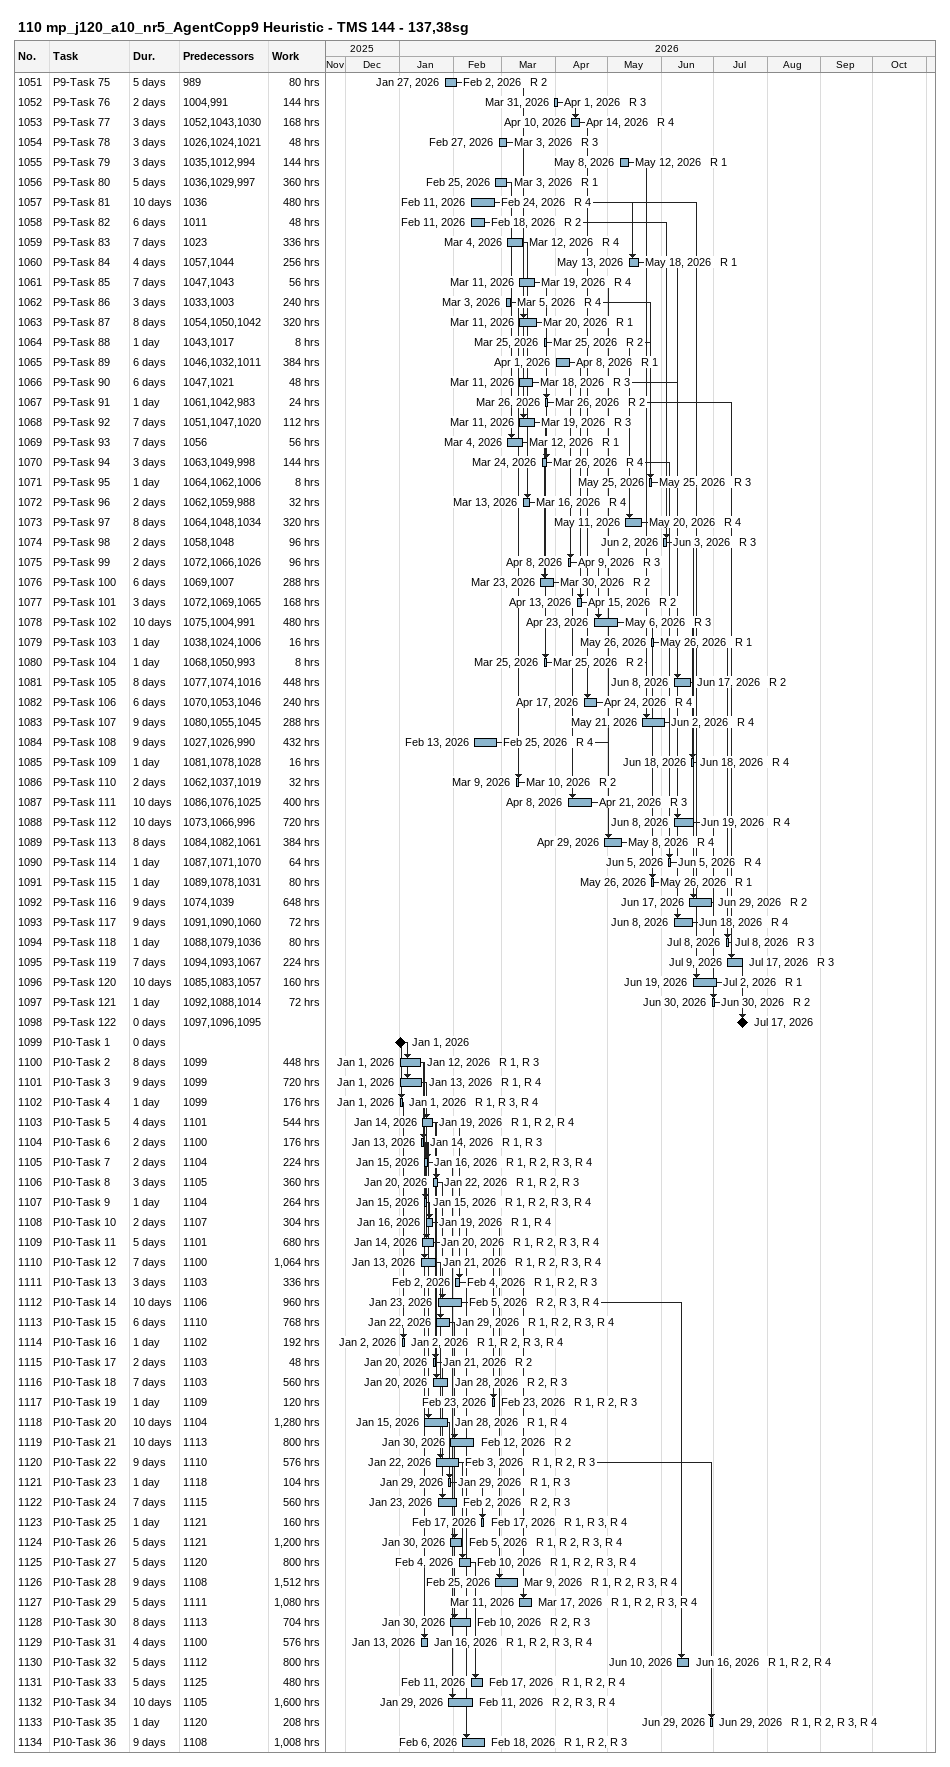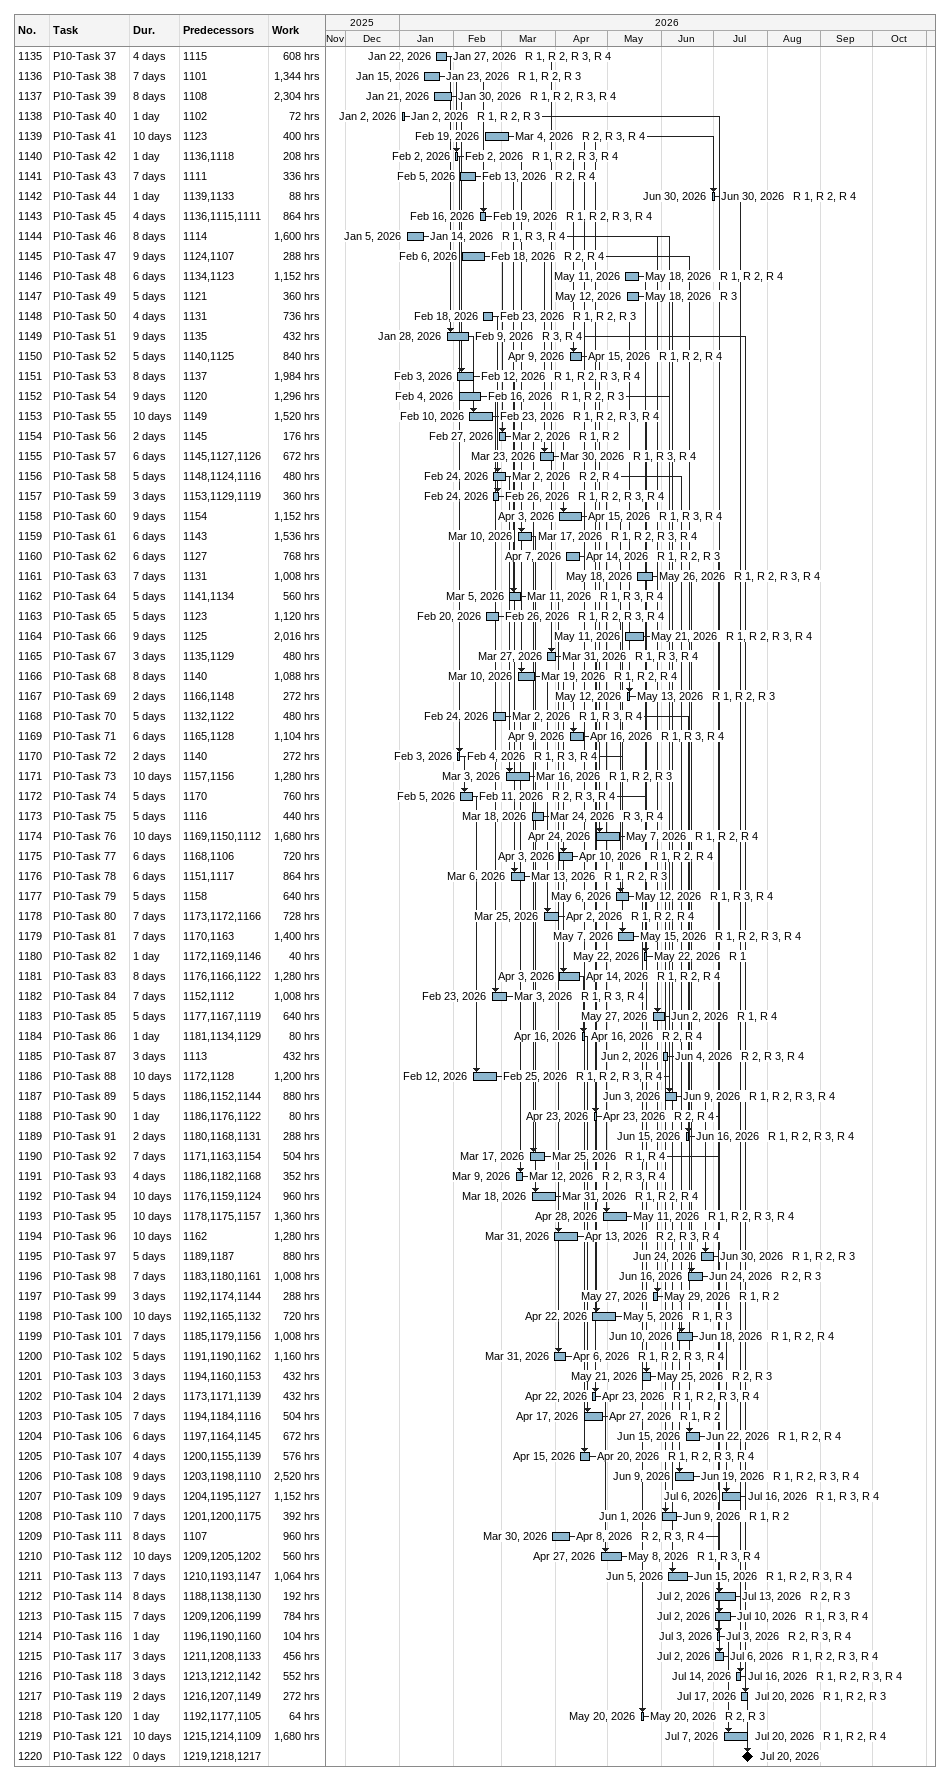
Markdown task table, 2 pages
110 mp_j120_a10_nr5_AgentCopp9 Heuristic - TMS 144 - 137,38sg

| ID | Task | Duration | Start | Finish | Predecessors | Resources | Work (h) |
|---|---|---|---|---|---|---|---|
| 1051 | P9-Task 75 | 5d | 2026-01-27 | 2026-02-02 | 989 | R 2 | 80 |
| 1052 | P9-Task 76 | 2d | 2026-03-31 | 2026-04-01 | 1004, 991 | R 3 | 144 |
| 1053 | P9-Task 77 | 3d | 2026-04-10 | 2026-04-14 | 1052, 1043, 1030 | R 4 | 168 |
| 1054 | P9-Task 78 | 3d | 2026-02-27 | 2026-03-03 | 1026, 1024, 1021 | R 3 | 48 |
| 1055 | P9-Task 79 | 3d | 2026-05-08 | 2026-05-12 | 1035, 1012, 994 | R 1 | 144 |
| 1056 | P9-Task 80 | 5d | 2026-02-25 | 2026-03-03 | 1036, 1029, 997 | R 1 | 360 |
| 1057 | P9-Task 81 | 10d | 2026-02-11 | 2026-02-24 | 1036 | R 4 | 480 |
| 1058 | P9-Task 82 | 6d | 2026-02-11 | 2026-02-18 | 1011 | R 2 | 48 |
| 1059 | P9-Task 83 | 7d | 2026-03-04 | 2026-03-12 | 1023 | R 4 | 336 |
| 1060 | P9-Task 84 | 4d | 2026-05-13 | 2026-05-18 | 1057, 1044 | R 1 | 256 |
| 1061 | P9-Task 85 | 7d | 2026-03-11 | 2026-03-19 | 1047, 1043 | R 4 | 56 |
| 1062 | P9-Task 86 | 3d | 2026-03-03 | 2026-03-05 | 1033, 1003 | R 4 | 240 |
| 1063 | P9-Task 87 | 8d | 2026-03-11 | 2026-03-20 | 1054, 1050, 1042 | R 1 | 320 |
| 1064 | P9-Task 88 | 1d | 2026-03-25 | 2026-03-25 | 1043, 1017 | R 2 | 8 |
| 1065 | P9-Task 89 | 6d | 2026-04-01 | 2026-04-08 | 1046, 1032, 1011 | R 1 | 384 |
| 1066 | P9-Task 90 | 6d | 2026-03-11 | 2026-03-18 | 1047, 1021 | R 3 | 48 |
| 1067 | P9-Task 91 | 1d | 2026-03-26 | 2026-03-26 | 1061, 1042, 983 | R 2 | 24 |
| 1068 | P9-Task 92 | 7d | 2026-03-11 | 2026-03-19 | 1051, 1047, 1020 | R 3 | 112 |
| 1069 | P9-Task 93 | 7d | 2026-03-04 | 2026-03-12 | 1056 | R 1 | 56 |
| 1070 | P9-Task 94 | 3d | 2026-03-24 | 2026-03-26 | 1063, 1049, 998 | R 4 | 144 |
| 1071 | P9-Task 95 | 1d | 2026-05-25 | 2026-05-25 | 1064, 1062, 1006 | R 3 | 8 |
| 1072 | P9-Task 96 | 2d | 2026-03-13 | 2026-03-16 | 1062, 1059, 988 | R 4 | 32 |
| 1073 | P9-Task 97 | 8d | 2026-05-11 | 2026-05-20 | 1064, 1048, 1034 | R 4 | 320 |
| 1074 | P9-Task 98 | 2d | 2026-06-02 | 2026-06-03 | 1058, 1048 | R 3 | 96 |
| 1075 | P9-Task 99 | 2d | 2026-04-08 | 2026-04-09 | 1072, 1066, 1026 | R 3 | 96 |
| 1076 | P9-Task 100 | 6d | 2026-03-23 | 2026-03-30 | 1069, 1007 | R 2 | 288 |
| 1077 | P9-Task 101 | 3d | 2026-04-13 | 2026-04-15 | 1072, 1069, 1065 | R 2 | 168 |
| 1078 | P9-Task 102 | 10d | 2026-04-23 | 2026-05-06 | 1075, 1004, 991 | R 3 | 480 |
| 1079 | P9-Task 103 | 1d | 2026-05-26 | 2026-05-26 | 1038, 1024, 1006 | R 1 | 16 |
| 1080 | P9-Task 104 | 1d | 2026-03-25 | 2026-03-25 | 1068, 1050, 993 | R 2 | 8 |
| 1081 | P9-Task 105 | 8d | 2026-06-08 | 2026-06-17 | 1077, 1074, 1016 | R 2 | 448 |
| 1082 | P9-Task 106 | 6d | 2026-04-17 | 2026-04-24 | 1070, 1053, 1046 | R 4 | 240 |
| 1083 | P9-Task 107 | 9d | 2026-05-21 | 2026-06-02 | 1080, 1055, 1045 | R 4 | 288 |
| 1084 | P9-Task 108 | 9d | 2026-02-13 | 2026-02-25 | 1027, 1026, 990 | R 4 | 432 |
| 1085 | P9-Task 109 | 1d | 2026-06-18 | 2026-06-18 | 1081, 1078, 1028 | R 4 | 16 |
| 1086 | P9-Task 110 | 2d | 2026-03-09 | 2026-03-10 | 1062, 1037, 1019 | R 2 | 32 |
| 1087 | P9-Task 111 | 10d | 2026-04-08 | 2026-04-21 | 1086, 1076, 1025 | R 3 | 400 |
| 1088 | P9-Task 112 | 10d | 2026-06-08 | 2026-06-19 | 1073, 1066, 996 | R 4 | 720 |
| 1089 | P9-Task 113 | 8d | 2026-04-29 | 2026-05-08 | 1084, 1082, 1061 | R 4 | 384 |
| 1090 | P9-Task 114 | 1d | 2026-06-05 | 2026-06-05 | 1087, 1071, 1070 | R 4 | 64 |
| 1091 | P9-Task 115 | 1d | 2026-05-26 | 2026-05-26 | 1089, 1078, 1031 | R 1 | 80 |
| 1092 | P9-Task 116 | 9d | 2026-06-17 | 2026-06-29 | 1074, 1039 | R 2 | 648 |
| 1093 | P9-Task 117 | 9d | 2026-06-08 | 2026-06-18 | 1091, 1090, 1060 | R 4 | 72 |
| 1094 | P9-Task 118 | 1d | 2026-07-08 | 2026-07-08 | 1088, 1079, 1036 | R 3 | 80 |
| 1095 | P9-Task 119 | 7d | 2026-07-09 | 2026-07-17 | 1094, 1093, 1067 | R 3 | 224 |
| 1096 | P9-Task 120 | 10d | 2026-06-19 | 2026-07-02 | 1085, 1083, 1057 | R 1 | 160 |
| 1097 | P9-Task 121 | 1d | 2026-06-30 | 2026-06-30 | 1092, 1088, 1014 | R 2 | 72 |
| 1098 | P9-Task 122 | 0d | 2026-07-17 | 2026-07-17 | 1097, 1096, 1095 |  |  |
| 1099 | P10-Task 1 | 0d | 2026-01-01 | 2026-01-01 |  |  |  |
| 1100 | P10-Task 2 | 8d | 2026-01-01 | 2026-01-12 | 1099 | R 1, R 3 | 448 |
| 1101 | P10-Task 3 | 9d | 2026-01-01 | 2026-01-13 | 1099 | R 1, R 4 | 720 |
| 1102 | P10-Task 4 | 1d | 2026-01-01 | 2026-01-01 | 1099 | R 1, R 3, R 4 | 176 |
| 1103 | P10-Task 5 | 4d | 2026-01-14 | 2026-01-19 | 1101 | R 1, R 2, R 4 | 544 |
| 1104 | P10-Task 6 | 2d | 2026-01-13 | 2026-01-14 | 1100 | R 1, R 3 | 176 |
| 1105 | P10-Task 7 | 2d | 2026-01-15 | 2026-01-16 | 1104 | R 1, R 2, R 3, R 4 | 224 |
| 1106 | P10-Task 8 | 3d | 2026-01-20 | 2026-01-22 | 1105 | R 1, R 2, R 3 | 360 |
| 1107 | P10-Task 9 | 1d | 2026-01-15 | 2026-01-15 | 1104 | R 1, R 2, R 3, R 4 | 264 |
| 1108 | P10-Task 10 | 2d | 2026-01-16 | 2026-01-19 | 1107 | R 1, R 4 | 304 |
| 1109 | P10-Task 11 | 5d | 2026-01-14 | 2026-01-20 | 1101 | R 1, R 2, R 3, R 4 | 680 |
| 1110 | P10-Task 12 | 7d | 2026-01-13 | 2026-01-21 | 1100 | R 1, R 2, R 3, R 4 | 1064 |
| 1111 | P10-Task 13 | 3d | 2026-02-02 | 2026-02-04 | 1103 | R 1, R 2, R 3 | 336 |
| 1112 | P10-Task 14 | 10d | 2026-01-23 | 2026-02-05 | 1106 | R 2, R 3, R 4 | 960 |
| 1113 | P10-Task 15 | 6d | 2026-01-22 | 2026-01-29 | 1110 | R 1, R 2, R 3, R 4 | 768 |
| 1114 | P10-Task 16 | 1d | 2026-01-02 | 2026-01-02 | 1102 | R 1, R 2, R 3, R 4 | 192 |
| 1115 | P10-Task 17 | 2d | 2026-01-20 | 2026-01-21 | 1103 | R 2 | 48 |
| 1116 | P10-Task 18 | 7d | 2026-01-20 | 2026-01-28 | 1103 | R 2, R 3 | 560 |
| 1117 | P10-Task 19 | 1d | 2026-02-23 | 2026-02-23 | 1109 | R 1, R 2, R 3 | 120 |
| 1118 | P10-Task 20 | 10d | 2026-01-15 | 2026-01-28 | 1104 | R 1, R 4 | 1280 |
| 1119 | P10-Task 21 | 10d | 2026-01-30 | 2026-02-12 | 1113 | R 2 | 800 |
| 1120 | P10-Task 22 | 9d | 2026-01-22 | 2026-02-03 | 1110 | R 1, R 2, R 3 | 576 |
| 1121 | P10-Task 23 | 1d | 2026-01-29 | 2026-01-29 | 1118 | R 1, R 3 | 104 |
| 1122 | P10-Task 24 | 7d | 2026-01-23 | 2026-02-02 | 1115 | R 2, R 3 | 560 |
| 1123 | P10-Task 25 | 1d | 2026-02-17 | 2026-02-17 | 1121 | R 1, R 3, R 4 | 160 |
| 1124 | P10-Task 26 | 5d | 2026-01-30 | 2026-02-05 | 1121 | R 1, R 2, R 3, R 4 | 1200 |
| 1125 | P10-Task 27 | 5d | 2026-02-04 | 2026-02-10 | 1120 | R 1, R 2, R 3, R 4 | 800 |
| 1126 | P10-Task 28 | 9d | 2026-02-25 | 2026-03-09 | 1108 | R 1, R 2, R 3, R 4 | 1512 |
| 1127 | P10-Task 29 | 5d | 2026-03-11 | 2026-03-17 | 1111 | R 1, R 2, R 3, R 4 | 1080 |
| 1128 | P10-Task 30 | 8d | 2026-01-30 | 2026-02-10 | 1113 | R 2, R 3 | 704 |
| 1129 | P10-Task 31 | 4d | 2026-01-13 | 2026-01-16 | 1100 | R 1, R 2, R 3, R 4 | 576 |
| 1130 | P10-Task 32 | 5d | 2026-06-10 | 2026-06-16 | 1112 | R 1, R 2, R 4 | 800 |
| 1131 | P10-Task 33 | 5d | 2026-02-11 | 2026-02-17 | 1125 | R 1, R 2, R 4 | 480 |
| 1132 | P10-Task 34 | 10d | 2026-01-29 | 2026-02-11 | 1105 | R 2, R 3, R 4 | 1600 |
| 1133 | P10-Task 35 | 1d | 2026-06-29 | 2026-06-29 | 1120 | R 1, R 2, R 3, R 4 | 208 |
| 1134 | P10-Task 36 | 9d | 2026-02-06 | 2026-02-18 | 1108 | R 1, R 2, R 3 | 1008 |
| 1135 | P10-Task 37 | 4d | 2026-01-22 | 2026-01-27 | 1115 | R 1, R 2, R 3, R 4 | 608 |
| 1136 | P10-Task 38 | 7d | 2026-01-15 | 2026-01-23 | 1101 | R 1, R 2, R 3 | 1344 |
| 1137 | P10-Task 39 | 8d | 2026-01-21 | 2026-01-30 | 1108 | R 1, R 2, R 3, R 4 | 2304 |
| 1138 | P10-Task 40 | 1d | 2026-01-02 | 2026-01-02 | 1102 | R 1, R 2, R 3 | 72 |
| 1139 | P10-Task 41 | 10d | 2026-02-19 | 2026-03-04 | 1123 | R 2, R 3, R 4 | 400 |
| 1140 | P10-Task 42 | 1d | 2026-02-02 | 2026-02-02 | 1136, 1118 | R 1, R 2, R 3, R 4 | 208 |
| 1141 | P10-Task 43 | 7d | 2026-02-05 | 2026-02-13 | 1111 | R 2, R 4 | 336 |
| 1142 | P10-Task 44 | 1d | 2026-06-30 | 2026-06-30 | 1139, 1133 | R 1, R 2, R 4 | 88 |
| 1143 | P10-Task 45 | 4d | 2026-02-16 | 2026-02-19 | 1136, 1115, 1111 | R 1, R 2, R 3, R 4 | 864 |
| 1144 | P10-Task 46 | 8d | 2026-01-05 | 2026-01-14 | 1114 | R 1, R 3, R 4 | 1600 |
| 1145 | P10-Task 47 | 9d | 2026-02-06 | 2026-02-18 | 1124, 1107 | R 2, R 4 | 288 |
| 1146 | P10-Task 48 | 6d | 2026-05-11 | 2026-05-18 | 1134, 1123 | R 1, R 2, R 4 | 1152 |
| 1147 | P10-Task 49 | 5d | 2026-05-12 | 2026-05-18 | 1121 | R 3 | 360 |
| 1148 | P10-Task 50 | 4d | 2026-02-18 | 2026-02-23 | 1131 | R 1, R 2, R 3 | 736 |
| 1149 | P10-Task 51 | 9d | 2026-01-28 | 2026-02-09 | 1135 | R 3, R 4 | 432 |
| 1150 | P10-Task 52 | 5d | 2026-04-09 | 2026-04-15 | 1140, 1125 | R 1, R 2, R 4 | 840 |
| 1151 | P10-Task 53 | 8d | 2026-02-03 | 2026-02-12 | 1137 | R 1, R 2, R 3, R 4 | 1984 |
| 1152 | P10-Task 54 | 9d | 2026-02-04 | 2026-02-16 | 1120 | R 1, R 2, R 3 | 1296 |
| 1153 | P10-Task 55 | 10d | 2026-02-10 | 2026-02-23 | 1149 | R 1, R 2, R 3, R 4 | 1520 |
| 1154 | P10-Task 56 | 2d | 2026-02-27 | 2026-03-02 | 1145 | R 1, R 2 | 176 |
| 1155 | P10-Task 57 | 6d | 2026-03-23 | 2026-03-30 | 1145, 1127, 1126 | R 1, R 3, R 4 | 672 |
| 1156 | P10-Task 58 | 5d | 2026-02-24 | 2026-03-02 | 1148, 1124, 1116 | R 2, R 4 | 480 |
| 1157 | P10-Task 59 | 3d | 2026-02-24 | 2026-02-26 | 1153, 1129, 1119 | R 1, R 2, R 3, R 4 | 360 |
| 1158 | P10-Task 60 | 9d | 2026-04-03 | 2026-04-15 | 1154 | R 1, R 3, R 4 | 1152 |
| 1159 | P10-Task 61 | 6d | 2026-03-10 | 2026-03-17 | 1143 | R 1, R 2, R 3, R 4 | 1536 |
| 1160 | P10-Task 62 | 6d | 2026-04-07 | 2026-04-14 | 1127 | R 1, R 2, R 3 | 768 |
| 1161 | P10-Task 63 | 7d | 2026-05-18 | 2026-05-26 | 1131 | R 1, R 2, R 3, R 4 | 1008 |
| 1162 | P10-Task 64 | 5d | 2026-03-05 | 2026-03-11 | 1141, 1134 | R 1, R 3, R 4 | 560 |
| 1163 | P10-Task 65 | 5d | 2026-02-20 | 2026-02-26 | 1123 | R 1, R 2, R 3, R 4 | 1120 |
| 1164 | P10-Task 66 | 9d | 2026-05-11 | 2026-05-21 | 1125 | R 1, R 2, R 3, R 4 | 2016 |
| 1165 | P10-Task 67 | 3d | 2026-03-27 | 2026-03-31 | 1135, 1129 | R 1, R 3, R 4 | 480 |
| 1166 | P10-Task 68 | 8d | 2026-03-10 | 2026-03-19 | 1140 | R 1, R 2, R 4 | 1088 |
| 1167 | P10-Task 69 | 2d | 2026-05-12 | 2026-05-13 | 1166, 1148 | R 1, R 2, R 3 | 272 |
| 1168 | P10-Task 70 | 5d | 2026-02-24 | 2026-03-02 | 1132, 1122 | R 1, R 3, R 4 | 480 |
| 1169 | P10-Task 71 | 6d | 2026-04-09 | 2026-04-16 | 1165, 1128 | R 1, R 3, R 4 | 1104 |
| 1170 | P10-Task 72 | 2d | 2026-02-03 | 2026-02-04 | 1140 | R 1, R 3, R 4 | 272 |
| 1171 | P10-Task 73 | 10d | 2026-03-03 | 2026-03-16 | 1157, 1156 | R 1, R 2, R 3 | 1280 |
| 1172 | P10-Task 74 | 5d | 2026-02-05 | 2026-02-11 | 1170 | R 2, R 3, R 4 | 760 |
| 1173 | P10-Task 75 | 5d | 2026-03-18 | 2026-03-24 | 1116 | R 3, R 4 | 440 |
| 1174 | P10-Task 76 | 10d | 2026-04-24 | 2026-05-07 | 1169, 1150, 1112 | R 1, R 2, R 4 | 1680 |
| 1175 | P10-Task 77 | 6d | 2026-04-03 | 2026-04-10 | 1168, 1106 | R 1, R 2, R 4 | 720 |
| 1176 | P10-Task 78 | 6d | 2026-03-06 | 2026-03-13 | 1151, 1117 | R 1, R 2, R 3 | 864 |
| 1177 | P10-Task 79 | 5d | 2026-05-06 | 2026-05-12 | 1158 | R 1, R 3, R 4 | 640 |
| 1178 | P10-Task 80 | 7d | 2026-03-25 | 2026-04-02 | 1173, 1172, 1166 | R 1, R 2, R 4 | 728 |
| 1179 | P10-Task 81 | 7d | 2026-05-07 | 2026-05-15 | 1170, 1163 | R 1, R 2, R 3, R 4 | 1400 |
| 1180 | P10-Task 82 | 1d | 2026-05-22 | 2026-05-22 | 1172, 1169, 1146 | R 1 | 40 |
| 1181 | P10-Task 83 | 8d | 2026-04-03 | 2026-04-14 | 1176, 1166, 1122 | R 1, R 2, R 4 | 1280 |
| 1182 | P10-Task 84 | 7d | 2026-02-23 | 2026-03-03 | 1152, 1112 | R 1, R 3, R 4 | 1008 |
| 1183 | P10-Task 85 | 5d | 2026-05-27 | 2026-06-02 | 1177, 1167, 1119 | R 1, R 4 | 640 |
| 1184 | P10-Task 86 | 1d | 2026-04-16 | 2026-04-16 | 1181, 1134, 1129 | R 2, R 4 | 80 |
| 1185 | P10-Task 87 | 3d | 2026-06-02 | 2026-06-04 | 1113 | R 2, R 3, R 4 | 432 |
| 1186 | P10-Task 88 | 10d | 2026-02-12 | 2026-02-25 | 1172, 1128 | R 1, R 2, R 3, R 4 | 1200 |
| 1187 | P10-Task 89 | 5d | 2026-06-03 | 2026-06-09 | 1186, 1152, 1144 | R 1, R 2, R 3, R 4 | 880 |
| 1188 | P10-Task 90 | 1d | 2026-04-23 | 2026-04-23 | 1186, 1176, 1122 | R 2, R 4 | 80 |
| 1189 | P10-Task 91 | 2d | 2026-06-15 | 2026-06-16 | 1180, 1168, 1131 | R 1, R 2, R 3, R 4 | 288 |
| 1190 | P10-Task 92 | 7d | 2026-03-17 | 2026-03-25 | 1171, 1163, 1154 | R 1, R 4 | 504 |
| 1191 | P10-Task 93 | 4d | 2026-03-09 | 2026-03-12 | 1186, 1182, 1168 | R 2, R 3, R 4 | 352 |
| 1192 | P10-Task 94 | 10d | 2026-03-18 | 2026-03-31 | 1176, 1159, 1124 | R 1, R 2, R 4 | 960 |
| 1193 | P10-Task 95 | 10d | 2026-04-28 | 2026-05-11 | 1178, 1175, 1157 | R 1, R 2, R 3, R 4 | 1360 |
| 1194 | P10-Task 96 | 10d | 2026-03-31 | 2026-04-13 | 1162 | R 2, R 3, R 4 | 1280 |
| 1195 | P10-Task 97 | 5d | 2026-06-24 | 2026-06-30 | 1189, 1187 | R 1, R 2, R 3 | 880 |
| 1196 | P10-Task 98 | 7d | 2026-06-16 | 2026-06-24 | 1183, 1180, 1161 | R 2, R 3 | 1008 |
| 1197 | P10-Task 99 | 3d | 2026-05-27 | 2026-05-29 | 1192, 1174, 1144 | R 1, R 2 | 288 |
| 1198 | P10-Task 100 | 10d | 2026-04-22 | 2026-05-05 | 1192, 1165, 1132 | R 1, R 3 | 720 |
| 1199 | P10-Task 101 | 7d | 2026-06-10 | 2026-06-18 | 1185, 1179, 1156 | R 1, R 2, R 4 | 1008 |
| 1200 | P10-Task 102 | 5d | 2026-03-31 | 2026-04-06 | 1191, 1190, 1162 | R 1, R 2, R 3, R 4 | 1160 |
| 1201 | P10-Task 103 | 3d | 2026-05-21 | 2026-05-25 | 1194, 1160, 1153 | R 2, R 3 | 432 |
| 1202 | P10-Task 104 | 2d | 2026-04-22 | 2026-04-23 | 1173, 1171, 1139 | R 1, R 2, R 3, R 4 | 432 |
| 1203 | P10-Task 105 | 7d | 2026-04-17 | 2026-04-27 | 1194, 1184, 1116 | R 1, R 2 | 504 |
| 1204 | P10-Task 106 | 6d | 2026-06-15 | 2026-06-22 | 1197, 1164, 1145 | R 1, R 2, R 4 | 672 |
| 1205 | P10-Task 107 | 4d | 2026-04-15 | 2026-04-20 | 1200, 1155, 1139 | R 1, R 2, R 3, R 4 | 576 |
| 1206 | P10-Task 108 | 9d | 2026-06-09 | 2026-06-19 | 1203, 1198, 1110 | R 1, R 2, R 3, R 4 | 2520 |
| 1207 | P10-Task 109 | 9d | 2026-07-06 | 2026-07-16 | 1204, 1195, 1127 | R 1, R 3, R 4 | 1152 |
| 1208 | P10-Task 110 | 7d | 2026-06-01 | 2026-06-09 | 1201, 1200, 1175 | R 1, R 2 | 392 |
| 1209 | P10-Task 111 | 8d | 2026-03-30 | 2026-04-08 | 1107 | R 2, R 3, R 4 | 960 |
| 1210 | P10-Task 112 | 10d | 2026-04-27 | 2026-05-08 | 1209, 1205, 1202 | R 1, R 3, R 4 | 560 |
| 1211 | P10-Task 113 | 7d | 2026-06-05 | 2026-06-15 | 1210, 1193, 1147 | R 1, R 2, R 3, R 4 | 1064 |
| 1212 | P10-Task 114 | 8d | 2026-07-02 | 2026-07-13 | 1188, 1138, 1130 | R 2, R 3 | 192 |
| 1213 | P10-Task 115 | 7d | 2026-07-02 | 2026-07-10 | 1209, 1206, 1199 | R 1, R 3, R 4 | 784 |
| 1214 | P10-Task 116 | 1d | 2026-07-03 | 2026-07-03 | 1196, 1190, 1160 | R 2, R 3, R 4 | 104 |
| 1215 | P10-Task 117 | 3d | 2026-07-02 | 2026-07-06 | 1211, 1208, 1133 | R 1, R 2, R 3, R 4 | 456 |
| 1216 | P10-Task 118 | 3d | 2026-07-14 | 2026-07-16 | 1213, 1212, 1142 | R 1, R 2, R 3, R 4 | 552 |
| 1217 | P10-Task 119 | 2d | 2026-07-17 | 2026-07-20 | 1216, 1207, 1149 | R 1, R 2, R 3 | 272 |
| 1218 | P10-Task 120 | 1d | 2026-05-20 | 2026-05-20 | 1192, 1177, 1105 | R 2, R 3 | 64 |
| 1219 | P10-Task 121 | 10d | 2026-07-07 | 2026-07-20 | 1215, 1214, 1109 | R 1, R 2, R 4 | 1680 |
| 1220 | P10-Task 122 | 0d | 2026-07-20 | 2026-07-20 | 1219, 1218, 1217 |  |  |
